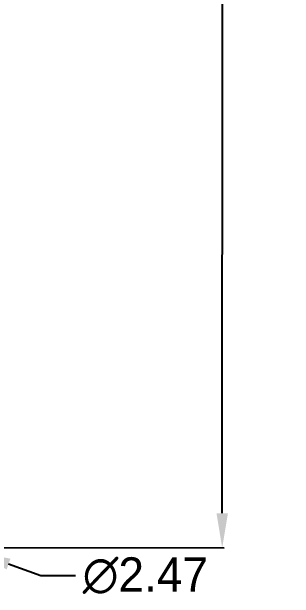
# Model space of a CAD drawing. Extents: x 100 to 191, y -173 to -30.
# Drawn here: x 166.6 to 191.2, y -168.2 to -117.1 of the extents above; entities that cross this region are included whole.
import ezdxf

# ---------------------------------------------------------------- set-up
doc = ezdxf.new("R2010")
doc.units = 0
doc.layers.get('0').update_dxf_attribs({"linetype": 'CONTINUOUS'})
doc.layers.get('Defpoints').update_dxf_attribs({"linetype": 'CONTINUOUS'})
doc.dimstyles.get("Standard").update_dxf_attribs({"dimtxt": 3, "dimasz": 3, "dimexe": 0.18, "dimexo": 0.0625, "dimgap": 0.09, "dimtad": 0, "dimtih": 1, "dimtoh": 1, "dimzin": 0, "dimdsep": 46, "dimtxsty": 'Standard', "dimcen": 0.09, "dimclrd": 3, "dimclre": 3, "dimclrt": 3, "dimadec": 0, "dimazin": 0, "dimtfac": 1, "dimtofl": 0, "dimtmove": 0, "dimatfit": 3, "dimfxl": 1, "dimtolj": 1, "dimtzin": 0, "dimarcsym": 0})

# ---------------------------------------------------------------- blocks, each defined once
blk = doc.blocks.new('*D11')
at = {"color": 3, "linetype": 'Continuous', "lineweight": -2}
for p, q in [((162.229, -163.8), (162.409, -163.8)), ((162.319, -163.89), (162.319, -163.71)), ((169.129, -166.245), (166.305, -165.231)), ((172.129, -166.245), (169.129, -166.245))]:
    blk.add_line(p, q, dxfattribs=at)
at = {"color": 3, "linetype": 'Continuous'}
blk.add_solid([(166.474, -164.761), (166.137, -165.702), (163.482, -164.218)], dxfattribs=at)
at = {"layer": 'Defpoints', "color": 0, "linetype": 'Continuous'}
for p in [(161.156, -163.382), (163.482, -164.218)]:
    blk.add_point(p, dxfattribs=at)
at = {"color": 3, "linetype": 'Continuous', "insert": (178.219, -166.245), "char_height": 3, "attachment_point": 5}
blk.add_mtext('\\A1;∅2.47', dxfattribs=at)
blk = doc.blocks.new('*D14')
at = {"color": 3, "linetype": 'Continuous', "lineweight": -2}
for p, q in [((162.437, -52.406), (185.143, -52.417)), ((184.961, -55.417), (184.936, -106.524)), ((184.909, -160.811), (184.934, -109.704)), ((162.381, -163.8), (185.087, -163.811))]:
    blk.add_line(p, q, dxfattribs=at)
at = {"color": 3, "linetype": 'Continuous'}
for points in [[(184.461, -55.417), (185.461, -55.417), (184.963, -52.417)], [(184.409, -160.811), (185.409, -160.812), (184.907, -163.811)]]:
    blk.add_solid(points, dxfattribs=at)
at = {"layer": 'Defpoints', "color": 0, "linetype": 'Continuous'}
for p in [(162.374, -52.406), (184.963, -52.417), (162.319, -163.8)]:
    blk.add_point(p, dxfattribs=at)
at = {"color": 3, "linetype": 'Continuous', "insert": (184.935, -108.114), "char_height": 3, "attachment_point": 5}
blk.add_mtext('\\A1;111.39', dxfattribs=at)

msp = doc.modelspace()

# ---------------------------------------------------------------- dimensions: what is measured, and where the dimension line sits
at = {"linetype": 'Continuous'}
dim = msp.add_aligned_dim(p1=(162.3187, -163.8), p2=(162.3745, -52.40557), distance=-22.588479, dimstyle='Standard', dxfattribs=at)
dim.commit()
dim.dimension.update_dxf_attribs({"geometry": '*D14', "text_midpoint": (184.935076, -108.1141)})
dim = msp.add_diameter_dim_2p(p1=(161.155516, -163.382417), p2=(163.481884, -164.217583), dimstyle='Standard', dxfattribs=at)
dim.commit()
dim.dimension.update_dxf_attribs({"geometry": '*D11', "text_midpoint": (178.219007, -166.244897), "dimtype": 163})

doc.saveas('drawing.dxf')
